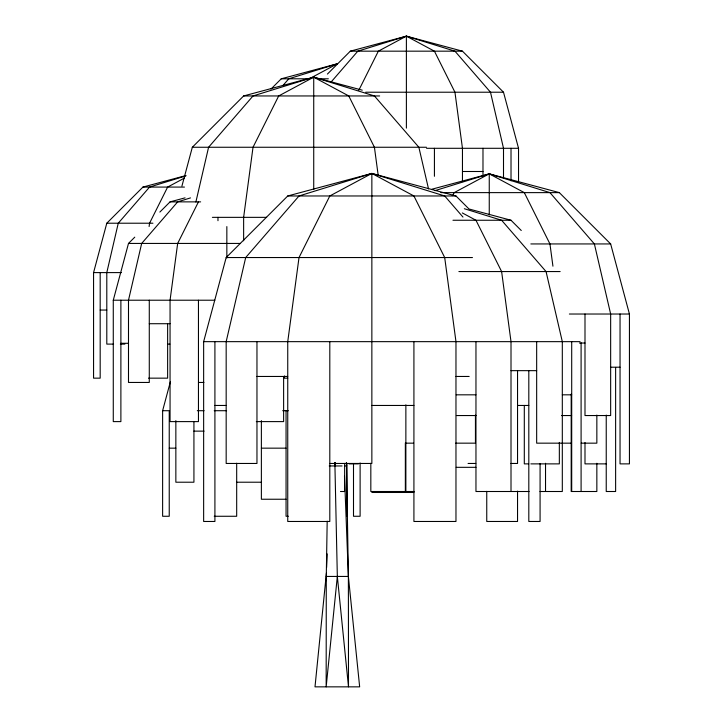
<?xml version="1.0" encoding="UTF-8"?>
<svg xmlns="http://www.w3.org/2000/svg" width="723" height="723" viewBox="0 0 723 723"><rect width="100%" height="100%" fill="white"/><g stroke="black" fill="none" stroke-linecap="round" stroke-linejoin="round"><path stroke-width="1.08" d="M327.185 521.193L326.281 576.439L326.163 686.85L337.334 576.439L334.866 462.575M344.491 476.095L348.378 576.439L359.656 686.85L315.002 686.85L326.416 573.059M326.633 567.419L327.158 553.89M149.11 226.516L149.553 223.217L167.628 187.076L184.41 178.084M195.879 202.015L208.586 147.257L253.023 95.951L313.728 77.171L362.25 90.167M100.181 272.598L100.181 378.156L93.565 378.156L93.565 272.598L106.796 223.217L142.937 187.076L185.874 175.572M120.886 300.217L120.886 421.608L113.276 421.608L113.276 300.217L128.495 243.434L134.767 237.162M181.925 186.082L192.327 147.257L243.633 95.951L313.728 77.171L374.424 95.951L418.861 147.257L428.522 188.875M162.621 410.709L169.236 410.709L169.236 516.267L162.621 516.267L162.621 410.709L170.384 381.726M214.912 341.654L214.912 521.473L203.642 521.473L203.642 341.654L226.172 257.542L287.745 195.969L371.857 173.43L455.969 195.969L468.992 208.992L511.007 220.253L521.265 230.51M198.454 201.871L177.668 243.434L170.059 300.217L170.059 421.608L198.454 421.608L198.454 300.217M358.825 90.221L378.346 51.17L406.389 36.15L462.458 51.17L503.506 92.219L518.536 148.296L518.536 182.042M452.697 195.644L454.207 192.625L489.254 173.845L559.34 192.625L610.655 243.94L629.435 314.026L629.435 463.877L620.045 463.877L620.045 314.026M282.964 85.495L288.766 78.798L337.334 63.769L310.257 78.283M330.98 82.169L357.822 51.17L406.389 36.15L454.948 51.17L490.492 92.219L503.506 148.296L503.506 178.518M270.998 89.056L281.256 78.798L337.334 63.769M159.864 212.065L170.059 201.871L185.061 197.849M327.42 74.071L350.312 51.17L406.389 36.15L434.424 51.17L454.948 92.219L462.458 148.296L462.458 181.618M378.156 175.074L374.424 147.257L348.775 95.951L313.728 77.171L278.68 95.951L253.023 147.257L243.633 217.352L243.633 240.777M462.964 217.054L444.699 195.969L371.857 173.43L329.805 195.969L299.015 257.542L287.745 341.654L287.745 521.473L329.805 521.473L329.805 341.654M185.901 175.834L149.553 187.076L118.256 223.217L106.796 272.598L106.796 344.103L113.574 344.103M190.492 197.903L177.668 201.871L141.672 243.434L128.495 300.217L128.495 382.449L149.281 382.449L149.281 300.217M413.918 341.654L413.918 521.473L455.969 521.473L455.969 341.654L444.699 257.542L413.918 195.969L371.857 173.43L299.015 195.969L245.693 257.542L226.172 341.654L226.172 463.461L256.963 463.461L256.963 341.654M434.939 190.655L489.254 173.845L549.95 192.625L594.387 243.94L610.655 314.026L610.655 415.544L584.997 415.544L584.997 314.026M432.101 189.164L489.254 173.845L524.302 192.625L549.95 243.94L552.932 266.191M350.312 51.17L462.458 51.17M281.256 78.798L309.29 78.798M318.265 78.798L328.359 78.798M365.73 92.219L503.506 92.219M243.633 95.951L379.647 95.951M192.327 147.257L426.453 147.257M426.57 148.296L518.536 148.296M462.458 171.496L482.982 171.496M142.937 187.076L184.455 187.076M440.822 192.625L559.34 192.625M287.745 195.969L455.969 195.969M170.059 201.871L200.633 201.871M212.399 217.352L266.633 217.352M452.959 220.253L511.007 220.253M106.796 223.217L152.933 223.217M128.495 243.434L240.253 243.434M530.845 243.94L610.655 243.94M226.172 257.542L472.471 257.542M458.897 271.559L560.144 271.559M93.565 272.598L121.482 272.598M113.276 300.217L214.83 300.217M100.181 310.05L106.796 310.05M569.381 314.026L629.435 314.026M149.281 323.714L170.059 323.714M203.642 341.654L580.054 341.654M579.421 343.036L584.997 343.036M120.886 343.289L128.495 343.289M120.352 344.103L124.871 344.103M167.628 344.103L169.869 344.103M610.655 367.203L620.045 367.203M511.007 370.655L536.665 370.655M256.963 376.457L287.745 376.457M455.969 376.457L469.164 376.457M148.549 378.156L167.628 378.156L167.628 323.994M287.754 378.156L284.446 378.156L284.446 375.924M198.454 382.449L203.913 382.449M456.249 394.821L475.96 394.821M562.313 394.821L571.703 394.821M214.912 405.458L226.172 405.458M371.857 405.458L413.918 405.458M517.541 405.458L528.811 405.458M197.307 410.709L204.085 410.709M214.243 410.709L226.579 410.709M282.693 410.709L288.305 410.709M456.394 415.544L476.114 415.544M561.572 415.544L571.613 415.544M256.322 421.608L283.624 421.608L283.624 376.602M193.927 431.134L204.085 431.134M405.865 443.163L413.538 443.163M455.725 443.163L475.445 443.163L475.445 415.056M571.188 443.163L536.665 443.163L536.665 341.654M581.229 443.163L596.846 443.163L596.846 415.056M169.236 448.161L175.852 448.161M261.374 448.161L286.055 448.161M329.805 463.461L371.857 463.461L371.857 173.43M468.061 463.461L475.761 463.461M510.944 463.461L517.541 463.461L517.541 370.754M349.073 463.877L358.463 463.877M528.676 463.877L524.302 463.877L524.302 405.422M530.872 463.877L559.34 463.877L559.34 442.422M606.19 463.877L584.997 463.877L584.997 442.521M329.218 465.955L342.042 465.955M344.925 465.955L346.57 465.955L348.378 576.439L348.495 686.85L337.334 576.439M456.249 467.329L475.96 467.329M236.683 482.214L261.374 482.214M340.479 491.504L344.645 491.504L344.645 463.398M414.107 491.504L370.827 491.504L370.827 463.262M529.109 491.504L475.96 491.504L475.96 341.654M540.009 491.504L562.313 491.504L562.313 341.654L546.055 271.559L501.617 220.253L464.338 208.721M371.857 492.471L413.918 492.471M286.055 499.241L261.374 499.241L261.374 420.623M214.243 516.267L236.683 516.267L236.683 463.217M288.305 516.267L286.055 516.267L286.055 410.709M326.281 576.439L348.378 576.439M462.331 212.942L475.96 220.253L501.617 271.559L511.007 341.654L511.007 491.504M346.362 462.702L346.57 465.955L346.489 462.575M615.625 367.429L615.625 491.504L606.236 491.504L606.236 415.056M596.846 463.262L596.846 491.504L571.188 491.504L571.188 394.08M581.093 342.774L581.093 491.504M571.703 341.654L571.703 491.504M545.531 463.262L545.531 491.504M540.081 463.461L540.081 521.473L528.811 521.473L528.811 370.754M517.541 491.116L517.541 521.473L486.751 521.473L486.751 491.351M511.016 148.296L511.016 180.759M489.254 173.845L489.254 214.939M482.982 148.296L482.982 176.493M434.424 148.296L434.424 176.285M406.389 36.15L406.389 128.107M405.865 404.817L405.865 491.504M405.35 442.937L405.35 491.504M360.117 462.964L360.117 516.267L353.502 516.267L353.502 463.795M346.886 463.542L346.886 516.267M313.728 77.171L313.728 189.534M226.841 226.588L226.841 257.912M217.975 217.352L217.975 220.696M193.927 421.464L193.927 482.214L175.852 482.214L175.852 420.623M334.912 462.593L334.857 465.955L334.957 462.584"/></g></svg>
